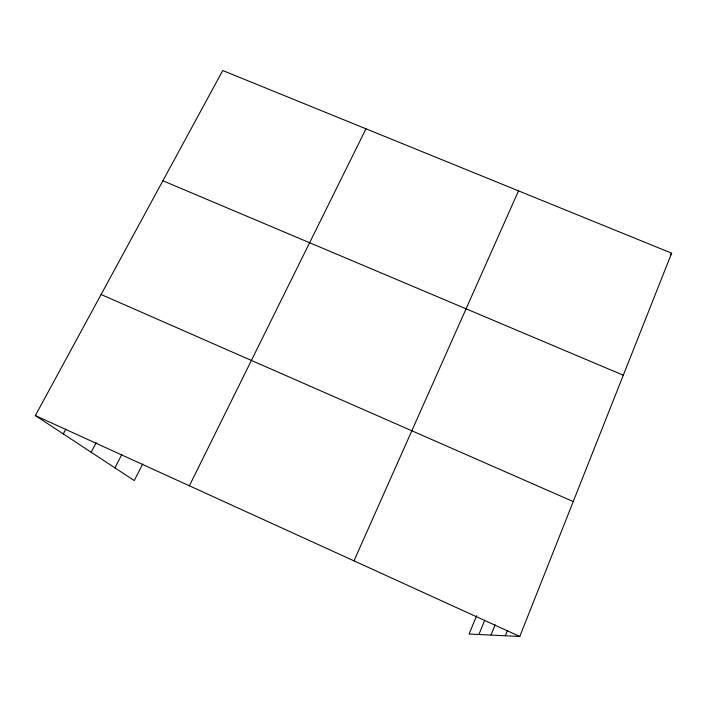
<?xml version="1.0" encoding="UTF-8"?>
<svg xmlns="http://www.w3.org/2000/svg" width="707" height="707" viewBox="0 0 707 707"><rect width="100%" height="100%" fill="white"/><g stroke="black" fill="none" stroke-linecap="round" stroke-linejoin="round"><path stroke-width="1.06" d="M476.615 615.735L469.13 634.038L519.786 636.468L671.65 253.177L222.758 70.532L35.35 415.566L134.259 480.566L142.69 464.004M505.302 635.77L507.343 630.671M490.976 635.08L495.094 624.882M478.904 634.506L484.64 620.375M353.986 560.863L518.514 190.872M189.388 485.806L365.979 128.807M114.923 467.857L121.834 454.451M91.185 452.259L96.205 442.67M63.294 433.93L65.884 429.069M670.254 254.856L671.65 253.177M162.884 180.762L623.3 375.214M101.101 294.51L573.236 501.555M35.35 415.566L519.786 636.468"/></g></svg>
